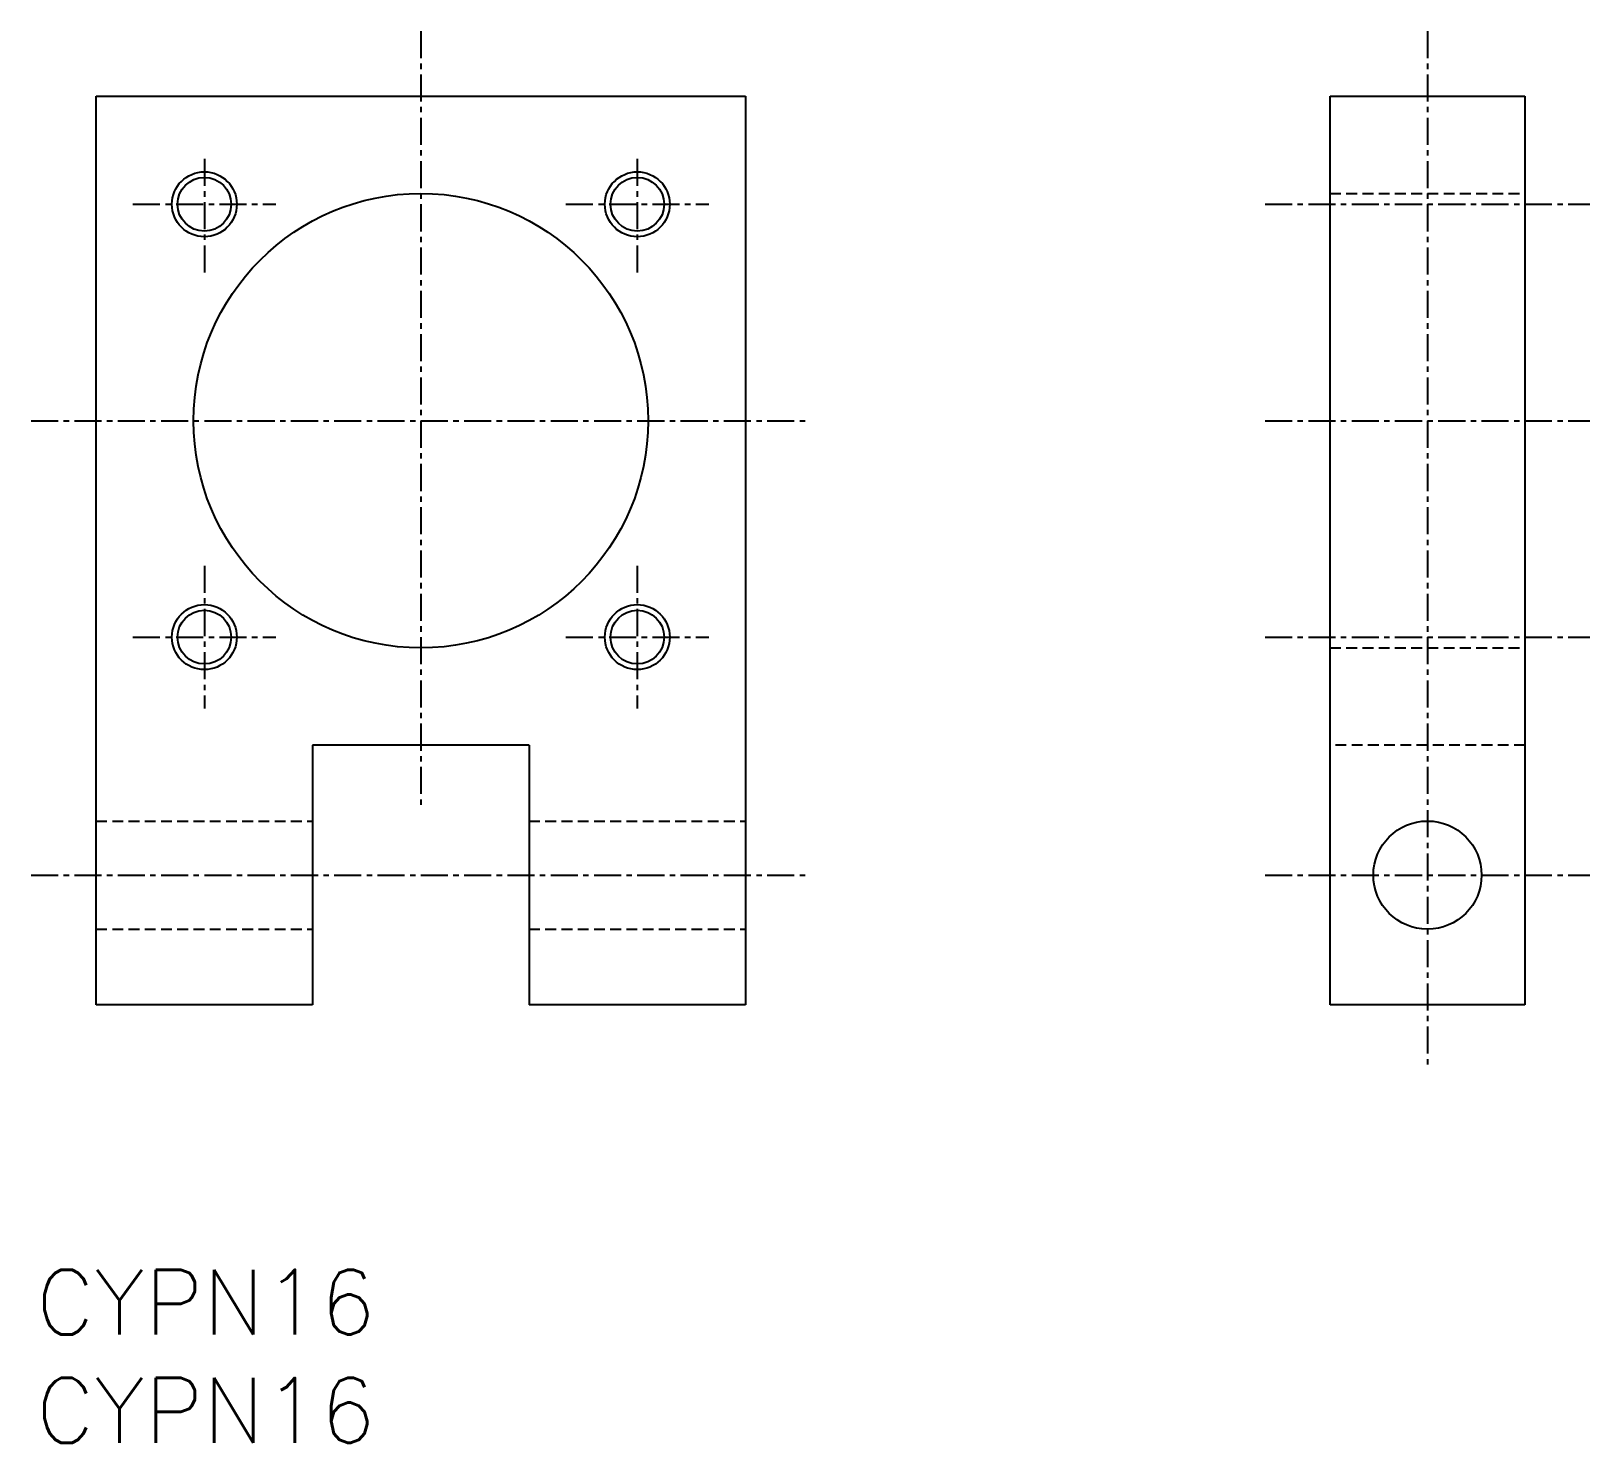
# Model space of a CAD drawing. Extents: x 100.4 to 172.4, y 69.2 to 134.5.
import ezdxf
from ezdxf.enums import TextEntityAlignment as Align

# ---------------------------------------------------------------- set-up
doc = ezdxf.new("R2010")
doc.units = 0
doc.linetypes.add('CENTER', pattern=[2, 1.25, -0.25, 0.25, -0.25])
doc.linetypes.add('DASHED', pattern=[0.75, 0.5, -0.25])
doc.layers.get('0').update_dxf_attribs({"linetype": 'CONTINUOUS'})
doc.layers.add('CENTER', color=1, linetype='CENTER')
doc.styles.get("Standard").update_dxf_attribs({"font": 'txt.shx', "bigfont": 'extfont.shx'})

msp = doc.modelspace()

# ---------------------------------------------------------------- linework, layer by layer
at = {"color": 7, "linetype": 'CONTINUOUS'}
for p, q in [((103.411, 89.451), (103.411, 131.451)), ((103.411, 131.451), (133.411, 131.451)), ((133.411, 131.451), (133.411, 89.451)), ((160.411, 131.451), (169.411, 131.451)), ((160.411, 89.451), (160.411, 131.451)), ((169.411, 131.451), (169.411, 89.451)), ((123.411, 101.451), (113.411, 101.451)), ((113.411, 101.451), (113.411, 89.451)), ((123.411, 101.451), (123.411, 89.451)), ((113.411, 89.451), (103.411, 89.451)), ((133.411, 89.451), (123.411, 89.451)), ((169.411, 89.451), (160.411, 89.451))]:
    msp.add_line(p, q, dxfattribs=at)
at = {"color": 3, "linetype": 'DASHED'}
for p, q in [((160.411, 126.951), (169.411, 126.951)), ((160.411, 105.951), (169.411, 105.951)), ((169.411, 101.451), (160.411, 101.451)), ((103.411, 97.951), (113.411, 97.951)), ((123.411, 97.951), (133.411, 97.951)), ((103.411, 92.951), (113.411, 92.951)), ((123.411, 92.951), (133.411, 92.951))]:
    msp.add_line(p, q, dxfattribs=at)
at = {"color": 3}
for centre in [(108.411, 126.451), (128.411, 126.451), (108.411, 106.451), (128.411, 106.451)]:
    msp.add_circle(centre, 1.5, dxfattribs=at)
at = {"color": 7, "linetype": 'CONTINUOUS'}
for centre, radius in [((108.411, 126.451), 1.24), ((128.411, 126.451), 1.24), ((118.411, 116.451), 10.5), ((108.411, 106.451), 1.24), ((128.411, 106.451), 1.24), ((164.911, 95.451), 2.5)]:
    msp.add_circle(centre, radius, dxfattribs=at)
at = {"layer": 'CENTER', "color": 1, "linetype": 'CENTER'}
for p, q in [((118.411, 134.451), (118.411, 98.451)), ((164.911, 134.451), (164.911, 86.451)), ((108.411, 128.551), (108.411, 123.151)), ((128.411, 128.551), (128.411, 123.151)), ((105.111, 126.451), (111.711, 126.451)), ((125.111, 126.451), (131.711, 126.451)), ((157.411, 126.451), (172.411, 126.451)), ((100.411, 116.451), (136.411, 116.451)), ((157.411, 116.451), (172.411, 116.451)), ((108.411, 109.751), (108.411, 103.151)), ((128.411, 109.751), (128.411, 103.151)), ((105.111, 106.451), (111.711, 106.451)), ((125.111, 106.451), (131.711, 106.451)), ((157.411, 106.451), (172.411, 106.451)), ((100.411, 95.451), (136.411, 95.451)), ((157.411, 95.451), (172.411, 95.451))]:
    msp.add_line(p, q, dxfattribs=at)

# ---------------------------------------------------------------- texts
at = {"color": 7, "linetype": 'CONTINUOUS'}
for p in [(100.636, 75.717), (100.636, 70.717)]:
    msp.add_text('CYPN16', height=3, dxfattribs=at).set_placement(p, align=Align.MIDDLE_LEFT)

doc.saveas('drawing.dxf')
